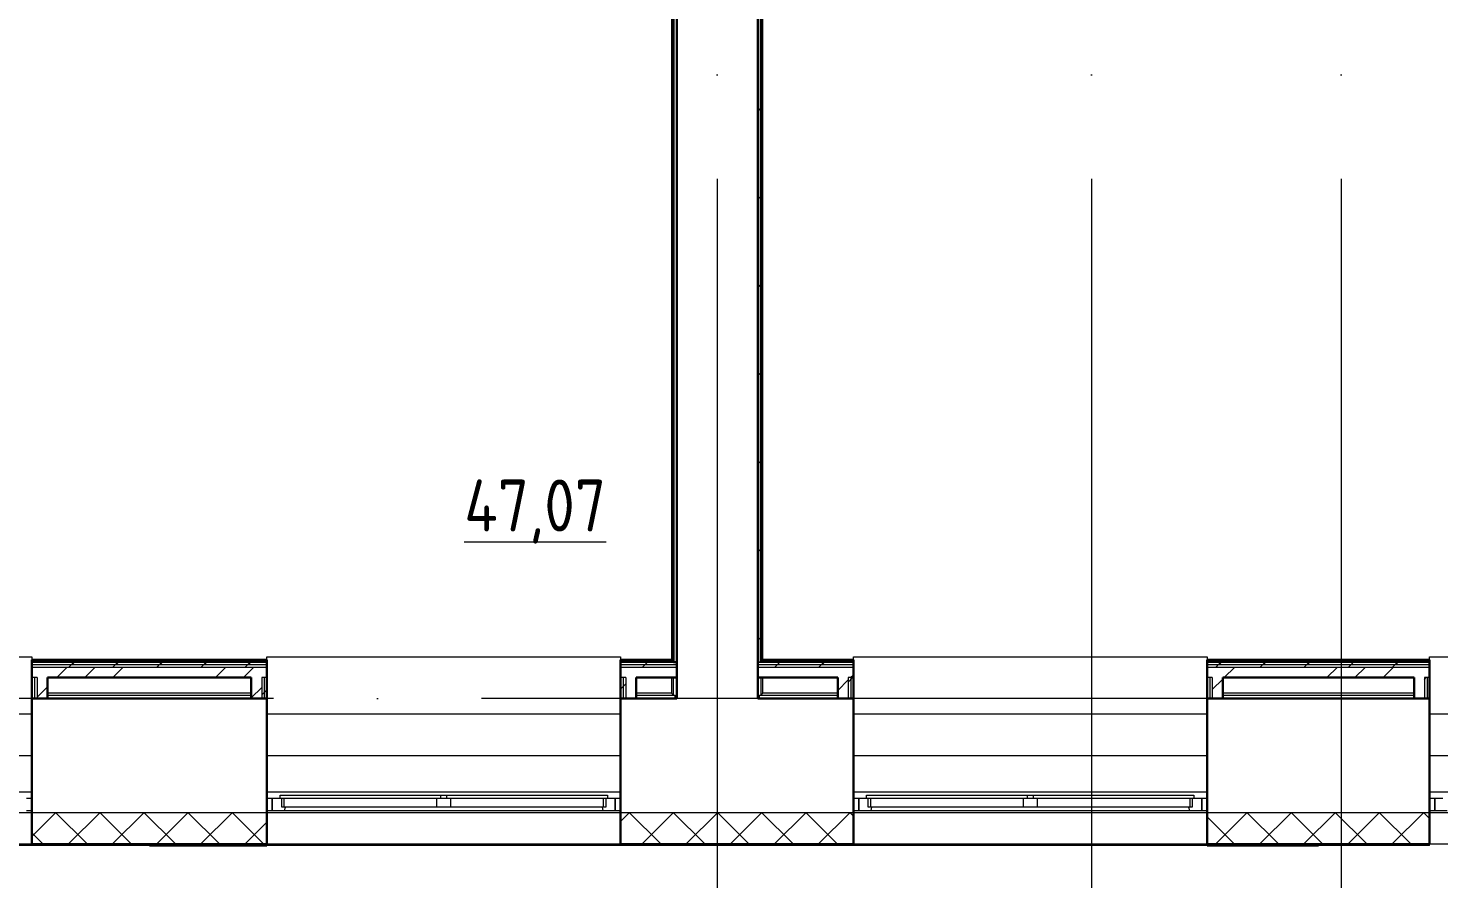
# Model space of a CAD drawing. Header units: millimetres. Extents: x -1073752 to 1436911, y -1379358 to 94781.
# Drawn here: x -908761 to -901979, y -1131856 to -1127763 of the extents above; entities that cross this region are included whole.
import ezdxf

# ---------------------------------------------------------------- set-up
doc = ezdxf.new("R2010")
doc.units = ezdxf.units.MM
doc.linetypes.add('ADSK_Линия сетки', pattern=[25, 20, -2.5, 0, -2.5])
for name, color, linetype, lineweight in [('_ Окна', 7, 'Continuous', 9), ('Марки помещений', 7, 'Continuous', 20), ('Ограждение', 252, 'Continuous', 9), ('Окна', 7, 'Continuous', 9), ('Оси', 252, 'Continuous', 9), ('Стены внутренние', 7, 'Continuous', 18), ('Стены наружные', 7, 'Continuous', 18), ('Стены штриховка', 7, 'Continuous', 9)]:
    doc.layers.add(name, color=color, linetype=linetype, lineweight=lineweight)
doc.styles.add('GOST Common_2', font='', dxfattribs={"width": 0.9, "height": 250})
doc.styles.get('GOST Common_2').set_extended_font_data('GOST type B')

# ---------------------------------------------------------------- blocks, each defined once
blk = doc.blocks.new('3 этаж')
at = {"layer": '_ Окна', "color": 251, "true_color": 0x636466}
for p, q in [((257850.8, -18245.4), (257825.8, -18245.4)), ((257825.8, -18303.4), (257850.8, -18303.4)), ((259005.8, -18245.4), (258980.8, -18245.4)), ((258980.8, -18303.4), (259005.8, -18303.4)), ((259005.8, -18303.4), (259005.8, -18245.4)), ((260680.8, -18245.4), (260655.8, -18245.4)), ((260655.8, -18245.4), (260655.8, -18303.4)), ((260655.8, -18303.4), (260680.8, -18303.4)), ((261825.8, -18245.4), (261800.8, -18245.4)), ((261800.8, -18303.4), (261825.8, -18303.4)), ((261825.8, -18303.4), (261825.8, -18245.4)), ((263500.8, -18245.4), (263475.8, -18245.4)), ((263475.8, -18245.4), (263475.8, -18303.4)), ((263475.8, -18303.4), (263500.8, -18303.4)), ((264595.8, -18245.4), (264570.8, -18245.4)), ((264570.8, -18303.4), (264595.8, -18303.4)), ((264595.8, -18303.4), (264595.8, -18245.4))]:
    blk.add_line(p, q, dxfattribs=at)
at = {"layer": '_ Окна', "color": 251, "lineweight": 18, "true_color": 0x636466}
for p, q in [((259043.8, -18245.4), (259005.8, -18245.4)), ((259005.8, -18245.4), (259005.8, -18303.4)), ((259005.8, -18303.4), (259065.2, -18303.4)), ((259051.8, -18286.4), (259051.8, -18245.4)), ((259063.8, -18286.4), (259051.8, -18286.4)), ((259065.2, -18303.4), (259069.8, -18286.4)), ((260591.8, -18286.4), (260596.3, -18303.4)), ((260596.3, -18303.4), (260655.8, -18303.4)), ((260609.8, -18286.4), (260597.8, -18286.4)), ((260609.8, -18245.4), (260609.8, -18286.4)), ((260655.8, -18245.4), (260617.8, -18245.4)), ((260655.8, -18303.4), (260655.8, -18245.4)), ((261863.8, -18245.4), (261825.8, -18245.4)), ((261825.8, -18245.4), (261825.8, -18303.4)), ((261825.8, -18303.4), (261885.2, -18303.4)), ((261871.8, -18286.4), (261871.8, -18245.4)), ((261883.8, -18286.4), (261871.8, -18286.4)), ((261885.2, -18303.4), (261889.8, -18286.4)), ((263411.8, -18286.4), (263416.3, -18303.4)), ((263416.3, -18303.4), (263475.8, -18303.4)), ((263429.8, -18286.4), (263417.8, -18286.4)), ((263429.8, -18245.4), (263429.8, -18286.4)), ((263475.8, -18245.4), (263437.8, -18245.4)), ((263475.8, -18303.4), (263475.8, -18245.4)), ((264633.8, -18245.4), (264595.8, -18245.4)), ((264595.8, -18245.4), (264595.8, -18303.4)), ((264595.8, -18303.4), (264655.2, -18303.4))]:
    blk.add_line(p, q, dxfattribs=at)
at = {"layer": 'Ограждение', "color": 251, "true_color": 0x636466}
for p, q in [((261365.8, -17578.5), (261365.8, -11608.4)), ((260925.8, -13701.6), (260925.8, -17578.4)), ((256150.8, -17563.4), (257850.8, -17563.4)), ((257850.8, -17563.4), (257850.8, -17578.4)), ((258980.8, -17578.4), (258980.8, -17563.4)), ((258980.8, -17563.4), (260680.8, -17563.4)), ((260680.8, -17563.4), (260680.8, -17578.4)), ((261800.8, -17578.4), (261800.8, -17563.4)), ((261800.8, -17563.4), (263500.8, -17563.4)), ((263500.8, -17563.4), (263500.8, -17578.4)), ((264570.8, -17578.4), (264570.8, -17563.4)), ((264570.8, -17563.4), (266270.8, -17563.4)), ((260925.8, -17663.4), (260925.8, -17738.4)), ((260935.8, -17748.4), (260935.8, -17663.4)), ((261355.8, -17663.4), (261355.8, -17748.4)), ((261365.8, -17738.4), (261365.8, -17663.4)), ((258905.8, -17738.4), (257925.8, -17738.4)), ((260925.8, -17738.4), (260755.8, -17738.4)), ((260925.8, -17738.4), (260935.8, -17748.4)), ((261365.8, -17738.4), (261355.8, -17748.4)), ((261725.8, -17738.4), (261365.8, -17738.4)), ((264495.8, -17738.4), (263575.8, -17738.4)), ((256150.8, -17838.4), (257850.8, -17838.4)), ((258980.8, -17838.4), (260680.8, -17838.4)), ((261800.8, -17838.4), (263500.8, -17838.4)), ((264570.8, -17838.4), (266270.8, -17838.4)), ((256150.8, -18038.4), (257850.8, -18038.4)), ((258980.8, -18038.4), (260680.8, -18038.4)), ((261800.8, -18038.4), (263500.8, -18038.4)), ((264570.8, -18038.4), (266270.8, -18038.4)), ((256150.8, -18213.4), (257850.8, -18213.4)), ((258980.8, -18213.4), (260680.8, -18213.4)), ((261800.8, -18213.4), (263500.8, -18213.4)), ((264570.8, -18213.4), (266270.8, -18213.4))]:
    blk.add_line(p, q, dxfattribs=at)
at = {"layer": 'Окна', "color": 251, "true_color": 0x636466}
for p, q in [((259043.8, -18228.4), (259815.8, -18228.4)), ((259043.8, -18245.4), (259043.8, -18228.4)), ((259815.8, -18228.4), (259845.8, -18228.4)), ((259815.8, -18228.4), (259815.8, -18245.4)), ((259845.8, -18228.4), (260617.8, -18228.4)), ((259845.8, -18245.4), (259845.8, -18228.4)), ((260617.8, -18228.4), (260617.8, -18245.4)), ((261863.8, -18228.4), (262635.8, -18228.4)), ((261863.8, -18245.4), (261863.8, -18228.4)), ((262635.8, -18228.4), (262665.8, -18228.4)), ((262635.8, -18228.4), (262635.8, -18245.4)), ((262665.8, -18228.4), (263437.8, -18228.4)), ((262665.8, -18245.4), (262665.8, -18228.4)), ((263437.8, -18228.4), (263437.8, -18245.4)), ((259815.8, -18245.4), (259043.8, -18245.4)), ((259063.8, -18286.4), (259063.8, -18245.4)), ((259795.8, -18286.4), (259063.8, -18286.4)), ((259065.2, -18303.4), (260596.3, -18303.4)), ((259795.8, -18245.4), (259795.8, -18286.4)), ((259865.8, -18286.4), (259795.8, -18286.4)), ((259845.8, -18245.4), (259815.8, -18245.4)), ((260617.8, -18245.4), (259845.8, -18245.4)), ((259865.8, -18286.4), (259865.8, -18245.4)), ((260597.8, -18286.4), (259865.8, -18286.4)), ((260597.8, -18245.4), (260597.8, -18286.4)), ((262635.8, -18245.4), (261863.8, -18245.4)), ((261883.8, -18286.4), (261883.8, -18245.4)), ((262615.8, -18286.4), (261883.8, -18286.4)), ((261885.2, -18303.4), (263416.3, -18303.4)), ((262615.8, -18245.4), (262615.8, -18286.4)), ((262685.8, -18286.4), (262615.8, -18286.4)), ((262665.8, -18245.4), (262635.8, -18245.4)), ((263437.8, -18245.4), (262665.8, -18245.4)), ((262685.8, -18286.4), (262685.8, -18245.4)), ((263417.8, -18286.4), (262685.8, -18286.4)), ((263417.8, -18245.4), (263417.8, -18286.4))]:
    blk.add_line(p, q, dxfattribs=at)
at = {"layer": 'Оси', "color": 251, "linetype": 'ADSK_Линия сетки', "ltscale": 200, "true_color": 0x636466}
for p, q in [((261145.8, -263.4), (261145.8, -31389.6)), ((262945.8, -263.4), (262945.8, -31389.6)), ((264145.8, -263.4), (264145.8, -31389.6)), ((314013.1, -17763.4), (237073.5, -17763.4))]:
    blk.add_line(p, q, dxfattribs=at)
at = {"layer": 'Стены внутренние', "color": 251, "lineweight": 30, "true_color": 0x636466}
for p, q in [((260950.8, -17663.4), (260950.8, -17763.4)), ((261340.8, -17763.4), (261340.8, -17663.4)), ((257850.8, -17763.4), (257850.8, -18465.4)), ((258905.8, -17763.4), (257925.8, -17763.4)), ((258980.8, -18465.4), (258980.8, -17763.4)), ((260680.8, -17763.4), (260680.8, -18465.4)), ((260950.8, -17763.4), (260755.8, -17763.4)), ((261725.8, -17763.4), (261340.8, -17763.4)), ((261800.8, -18465.4), (261800.8, -17763.4)), ((263500.8, -17763.4), (263500.8, -18465.4)), ((264495.8, -17763.4), (263575.8, -17763.4)), ((264570.8, -18465.4), (264570.8, -17763.4)), ((257850.8, -18465.4), (258980.8, -18465.4)), ((260680.8, -18465.4), (261800.8, -18465.4)), ((263500.8, -18465.4), (264570.8, -18465.4))]:
    blk.add_line(p, q, dxfattribs=at)
at = {"layer": 'Стены внутренние', "color": 251, "true_color": 0x636466}
for p, q in [((267370.8, -18313.4), (243595.8, -18313.4)), ((257850.8, -18465.4), (256150.8, -18465.4)), ((260680.8, -18465.4), (258980.8, -18465.4)), ((263500.8, -18465.4), (261800.8, -18465.4)), ((266270.8, -18465.4), (264570.8, -18465.4))]:
    blk.add_line(p, q, dxfattribs=at)
at = {"layer": 'Стены внутренние', "color": 251, "linetype": 'Continuous', "lineweight": 9, "true_color": 0x636466}
for p, q in [((257852.8, -18425.5), (257964.8, -18313.4)), ((258116.4, -18463.4), (257966.4, -18313.4)), ((258026.9, -18463.4), (258176.9, -18313.4)), ((258328.5, -18463.4), (258178.5, -18313.4)), ((258239.1, -18463.4), (258389.1, -18313.4)), ((258540.7, -18463.4), (258390.7, -18313.4)), ((258451.2, -18463.4), (258601.2, -18313.4)), ((258752.8, -18463.4), (258602.8, -18313.4)), ((258663.3, -18463.4), (258813.3, -18313.4)), ((258964.9, -18463.4), (258814.9, -18313.4)), ((258875.5, -18463.4), (258980.8, -18358.1)), ((260680.8, -18355.2), (260722.5, -18313.4)), ((260874.1, -18463.4), (260724.1, -18313.4)), ((260784.7, -18463.4), (260934.7, -18313.4)), ((261086.2, -18463.4), (260936.2, -18313.4)), ((260996.8, -18463.4), (261146.8, -18313.4)), ((261298.4, -18463.4), (261148.4, -18313.4)), ((261208.9, -18463.4), (261358.9, -18313.4)), ((261510.5, -18463.4), (261360.5, -18313.4)), ((261421.1, -18463.4), (261571.1, -18313.4)), ((261722.6, -18463.4), (261572.6, -18313.4)), ((261633.2, -18463.4), (261783.2, -18313.4)), ((261800.8, -18329.4), (261784.8, -18313.4)), ((263631.8, -18463.4), (263500.8, -18332.4)), ((263542.4, -18463.4), (263692.4, -18313.4)), ((263844, -18463.4), (263694, -18313.4)), ((263754.5, -18463.4), (263904.5, -18313.4)), ((264056.1, -18463.4), (263906.1, -18313.4)), ((263966.6, -18463.4), (264116.6, -18313.4)), ((264268.2, -18463.4), (264118.2, -18313.4)), ((264178.8, -18463.4), (264328.8, -18313.4)), ((264480.4, -18463.4), (264330.4, -18313.4)), ((264390.9, -18463.4), (264540.9, -18313.4)), ((264570.8, -18341.7), (264542.5, -18313.4)), ((257904.3, -18463.4), (257852.8, -18412)), ((258078.5, -18465.4), (258077.3, -18463.4)), ((258547.3, -18464.7), (258546.6, -18463.4)), ((263571.7, -18463.4), (263570.5, -18465.4)), ((263827, -18465.4), (263825.9, -18463.4)), ((264413.6, -18465.4), (264412.4, -18463.4))]:
    blk.add_line(p, q, dxfattribs=at)
at = {"layer": 'Стены наружные', "color": 251, "lineweight": 30, "true_color": 0x636466}
for p, q in [((261340.8, -11583.4), (261340.8, -17663.4)), ((261355.8, -17583.4), (261355.8, -11598.4)), ((261360.8, -17578.4), (261360.8, -11603.4)), ((260950.8, -17663.4), (260950.8, -13556.6)), ((260930.8, -13696.6), (260930.8, -17578.4)), ((260935.8, -13691.6), (260935.8, -17583.4)), ((257850.8, -17578.4), (257850.8, -17763.4)), ((258980.8, -17578.4), (257850.8, -17578.4)), ((258980.8, -17763.4), (258980.8, -17578.4)), ((260680.8, -17578.4), (260680.8, -17763.4)), ((260930.8, -17578.4), (260680.8, -17578.4)), ((260935.8, -17583.4), (260930.8, -17583.4)), ((260935.8, -17588.4), (260950.8, -17588.4)), ((261360.8, -17583.4), (261355.8, -17583.4)), ((261800.8, -17578.4), (261360.8, -17578.4)), ((261800.8, -17763.4), (261800.8, -17578.4)), ((263500.8, -17578.4), (263500.8, -17763.4)), ((264570.8, -17578.4), (263500.8, -17578.4)), ((264570.8, -17763.4), (264570.8, -17578.4)), ((257925.8, -17663.4), (258905.8, -17663.4)), ((257925.8, -17763.4), (257925.8, -17663.4)), ((258905.8, -17663.4), (258905.8, -17763.4)), ((260755.8, -17663.4), (260950.8, -17663.4)), ((260755.8, -17763.4), (260755.8, -17663.4)), ((261340.8, -17663.4), (261725.8, -17663.4)), ((261725.8, -17663.4), (261725.8, -17763.4)), ((263575.8, -17663.4), (264495.8, -17663.4)), ((263575.8, -17763.4), (263575.8, -17663.4)), ((264495.8, -17663.4), (264495.8, -17763.4)), ((257850.8, -17763.4), (257925.8, -17763.4)), ((258905.8, -17763.4), (258980.8, -17763.4)), ((260680.8, -17763.4), (260755.8, -17763.4)), ((261725.8, -17763.4), (261800.8, -17763.4)), ((263500.8, -17763.4), (263575.8, -17763.4)), ((264495.8, -17763.4), (264570.8, -17763.4)), ((258415.8, -18465.4), (258415.8, -18470.4)), ((258415.8, -18470.4), (258980.8, -18470.4)), ((258980.8, -18465.4), (258980.8, -18470.4)), ((263500.8, -18465.4), (263500.8, -18470.4)), ((264035.8, -18470.4), (263500.8, -18470.4)), ((264035.8, -18465.4), (264035.8, -18470.4))]:
    blk.add_line(p, q, dxfattribs=at)
at = {"layer": 'Стены наружные', "color": 251, "linetype": 'Continuous', "lineweight": 9, "true_color": 0x636466}
for p, q in [((260930.8, -14569.7), (260935.8, -14564.7)), ((261355.8, -14568.9), (261360.8, -14563.9)), ((260930.8, -14640.4), (260935.8, -14635.4)), ((261355.8, -14639.6), (261360.8, -14634.6)), ((260930.8, -14711.1), (260935.8, -14706.1)), ((261355.8, -14710.4), (261360.8, -14705.4)), ((260930.8, -14781.8), (260935.8, -14776.8)), ((261355.8, -14781.1), (261360.8, -14776.1)), ((260930.8, -14852.5), (260935.8, -14847.5)), ((261355.8, -14851.8), (261360.8, -14846.8)), ((260930.8, -14923.2), (260935.8, -14918.2)), ((261355.8, -14922.5), (261360.8, -14917.5)), ((261340.8, -14937.5), (261355.8, -14922.5)), ((260930.8, -14993.9), (260935.8, -14988.9)), ((261355.8, -14993.2), (261360.8, -14988.2)), ((260930.8, -15064.6), (260935.8, -15059.6)), ((261355.8, -15063.9), (261360.8, -15058.9)), ((260930.8, -15135.4), (260935.8, -15130.4)), ((261355.8, -15134.6), (261360.8, -15129.6)), ((260930.8, -15206.1), (260935.8, -15201.1)), ((261355.8, -15205.3), (261360.8, -15200.3)), ((260930.8, -15276.8), (260935.8, -15271.8)), ((261355.8, -15276), (261360.8, -15271)), ((260930.8, -15347.5), (260935.8, -15342.5)), ((261340.8, -15361.7), (261355.8, -15346.7)), ((261355.8, -15346.7), (261360.8, -15341.7)), ((260930.8, -15418.2), (260935.8, -15413.2)), ((261355.8, -15417.5), (261360.8, -15412.5)), ((260930.8, -15488.9), (260935.8, -15483.9)), ((261355.8, -15488.2), (261360.8, -15483.2)), ((260930.8, -15559.6), (260935.8, -15554.6)), ((261355.8, -15558.9), (261360.8, -15553.9)), ((260930.8, -15630.3), (260935.8, -15625.3)), ((261355.8, -15629.6), (261360.8, -15624.6)), ((260930.8, -15701), (260935.8, -15696)), ((261355.8, -15700.3), (261360.8, -15695.3)), ((260930.8, -15771.7), (260935.8, -15766.7)), ((261340.8, -15786), (261355.8, -15771)), ((261355.8, -15771), (261360.8, -15766)), ((260930.8, -15842.5), (260935.8, -15837.5)), ((261355.8, -15841.7), (261360.8, -15836.7)), ((260930.8, -15913.2), (260935.8, -15908.2)), ((261355.8, -15912.4), (261360.8, -15907.4)), ((260930.8, -15983.9), (260935.8, -15978.9)), ((261355.8, -15983.1), (261360.8, -15978.1)), ((260930.8, -16054.6), (260935.8, -16049.6)), ((261355.8, -16053.9), (261360.8, -16048.9)), ((260930.8, -16125.3), (260935.8, -16120.3)), ((261355.8, -16124.6), (261360.8, -16119.6)), ((260930.8, -16196), (260935.8, -16191)), ((261340.8, -16210.3), (261355.8, -16195.3)), ((261355.8, -16195.3), (261360.8, -16190.3)), ((260930.8, -16266.7), (260935.8, -16261.7)), ((261355.8, -16266), (261360.8, -16261)), ((260930.8, -16337.4), (260935.8, -16332.4)), ((261355.8, -16336.7), (261360.8, -16331.7)), ((260930.8, -16408.1), (260935.8, -16403.1)), ((261355.8, -16407.4), (261360.8, -16402.4)), ((260930.8, -16478.9), (260935.8, -16473.9)), ((261355.8, -16478.1), (261360.8, -16473.1)), ((260930.8, -16549.6), (260935.8, -16544.6)), ((261355.8, -16548.8), (261360.8, -16543.8)), ((261355.8, -16619.5), (261360.8, -16614.5)), ((260930.8, -16620.3), (260935.8, -16615.3)), ((261340.8, -16634.5), (261355.8, -16619.5)), ((260930.8, -16691), (260935.8, -16686)), ((261355.8, -16690.2), (261360.8, -16685.2)), ((260930.8, -16761.7), (260935.8, -16756.7)), ((261355.8, -16761), (261360.8, -16756)), ((260930.8, -16832.4), (260935.8, -16827.4)), ((261355.8, -16831.7), (261360.8, -16826.7)), ((260930.8, -16903.1), (260935.8, -16898.1)), ((261355.8, -16902.4), (261360.8, -16897.4)), ((260930.8, -16973.8), (260935.8, -16968.8)), ((261355.8, -16973.1), (261360.8, -16968.1)), ((260930.8, -17044.5), (260935.8, -17039.5)), ((261340.8, -17058.8), (261355.8, -17043.8)), ((261355.8, -17043.8), (261360.8, -17038.8)), ((260930.8, -17115.2), (260935.8, -17110.2)), ((261355.8, -17114.5), (261360.8, -17109.5)), ((260930.8, -17186), (260935.8, -17181)), ((261355.8, -17185.2), (261360.8, -17180.2)), ((260930.8, -17256.7), (260935.8, -17251.7)), ((261355.8, -17255.9), (261360.8, -17250.9)), ((260930.8, -17327.4), (260935.8, -17322.4)), ((261355.8, -17326.6), (261360.8, -17321.6)), ((260930.8, -17398.1), (260935.8, -17393.1)), ((261355.8, -17397.4), (261360.8, -17392.4)), ((260930.8, -17468.8), (260935.8, -17463.8)), ((261340.8, -17483.1), (261355.8, -17468.1)), ((261355.8, -17468.1), (261360.8, -17463.1)), ((260930.8, -17539.5), (260935.8, -17534.5)), ((261355.8, -17538.8), (261360.8, -17533.8)), ((257850.8, -17579), (257851.3, -17578.4)), ((257917, -17583.4), (257922, -17578.4)), ((257970.4, -17663.4), (258020.4, -17613.4)), ((257987.7, -17583.4), (257992.7, -17578.4)), ((258028.4, -17613.4), (258040.9, -17600.9)), ((258040.9, -17600.9), (258053.4, -17588.4)), ((258058.4, -17583.4), (258063.4, -17578.4)), ((258105.3, -17663.4), (258155.3, -17613.4)), ((258129.1, -17583.4), (258134.1, -17578.4)), ((258199.8, -17583.4), (258204.8, -17578.4)), ((258240.3, -17663.4), (258290.3, -17613.4)), ((258240.6, -17613.4), (258253.1, -17600.9)), ((258253.1, -17600.9), (258265.6, -17588.4)), ((258265.6, -17588.4), (258270.6, -17583.4)), ((258270.6, -17583.4), (258275.6, -17578.4)), ((258341.3, -17583.4), (258346.3, -17578.4)), ((258412, -17583.4), (258417, -17578.4)), ((258452.7, -17613.4), (258465.2, -17600.9)), ((258465.2, -17600.9), (258477.7, -17588.4)), ((258482.7, -17583.4), (258487.7, -17578.4)), ((258553.4, -17583.4), (258558.4, -17578.4)), ((258624.1, -17583.4), (258629.1, -17578.4)), ((258664.8, -17613.4), (258677.3, -17600.9)), ((258677.3, -17600.9), (258689.8, -17588.4)), ((258689.8, -17588.4), (258694.8, -17583.4)), ((258694.8, -17583.4), (258699.8, -17578.4)), ((258733.7, -17663.4), (258783.7, -17613.4)), ((258765.5, -17583.4), (258770.5, -17578.4)), ((258836.2, -17583.4), (258841.2, -17578.4)), ((258868.7, -17663.4), (258918.7, -17613.4)), ((258876.9, -17613.4), (258889.4, -17600.9)), ((258889.4, -17600.9), (258901.9, -17588.4)), ((258906.9, -17583.4), (258911.9, -17578.4)), ((258977.7, -17583.4), (258980.8, -17580.3)), ((260745.4, -17583.4), (260750.4, -17578.4)), ((260786.1, -17613.4), (260798.6, -17600.9)), ((260798.6, -17600.9), (260811.1, -17588.4)), ((260811.1, -17588.4), (260816.1, -17583.4)), ((260816.1, -17583.4), (260821.1, -17578.4)), ((260886.8, -17583.4), (260891.8, -17578.4)), ((261340.8, -17616.2), (261343.6, -17613.4)), ((261381.8, -17583.4), (261386.8, -17578.4)), ((261422.5, -17613.4), (261435, -17600.9)), ((261435, -17600.9), (261447.5, -17588.4)), ((261452.5, -17583.4), (261457.5, -17578.4)), ((261523.2, -17583.4), (261528.2, -17578.4)), ((261594, -17583.4), (261599, -17578.4)), ((261634.7, -17613.4), (261647.2, -17600.9)), ((261647.2, -17600.9), (261659.7, -17588.4)), ((261659.7, -17588.4), (261664.7, -17583.4)), ((261664.7, -17583.4), (261669.7, -17578.4)), ((261735.4, -17583.4), (261740.4, -17578.4)), ((263503.1, -17583.4), (263508.1, -17578.4)), ((263543.9, -17613.4), (263556.4, -17600.9)), ((263556.4, -17600.9), (263568.9, -17588.4)), ((263573.9, -17583.4), (263578.9, -17578.4)), ((263583.5, -17663.4), (263633.5, -17613.4)), ((263644.6, -17583.4), (263649.6, -17578.4)), ((263715.3, -17583.4), (263720.3, -17578.4)), ((263756, -17613.4), (263768.5, -17600.9)), ((263768.5, -17600.9), (263781, -17588.4)), ((263781, -17588.4), (263786, -17583.4)), ((263786, -17583.4), (263791, -17578.4)), ((263856.7, -17583.4), (263861.7, -17578.4)), ((263927.4, -17583.4), (263932.4, -17578.4)), ((263968.1, -17613.4), (263980.6, -17600.9)), ((263980.6, -17600.9), (263993.1, -17588.4)), ((263998.1, -17583.4), (264003.1, -17578.4)), ((264068.8, -17583.4), (264073.8, -17578.4)), ((264077, -17663.4), (264127, -17613.4)), ((264139.5, -17583.4), (264144.5, -17578.4)), ((264180.3, -17613.4), (264192.8, -17600.9)), ((264192.8, -17600.9), (264205.3, -17588.4)), ((264205.3, -17588.4), (264210.3, -17583.4)), ((264210.3, -17583.4), (264215.3, -17578.4)), ((264211.9, -17663.4), (264261.9, -17613.4)), ((264281, -17583.4), (264286, -17578.4)), ((264346.9, -17663.4), (264396.9, -17613.4)), ((264351.7, -17583.4), (264356.7, -17578.4)), ((264392.4, -17613.4), (264404.9, -17600.9)), ((264404.9, -17600.9), (264417.4, -17588.4)), ((264422.4, -17583.4), (264427.4, -17578.4)), ((264493.1, -17583.4), (264498.1, -17578.4)), ((264563.8, -17583.4), (264568.8, -17578.4)), ((260693.3, -17706.3), (260705.8, -17693.8)), ((261725.8, -17724.7), (261775.8, -17674.7)), ((261775.8, -17684.5), (261788.3, -17672)), ((261787, -17663.4), (261800.8, -17649.7)), ((261788.3, -17672), (261796.8, -17663.4)), ((263525.8, -17721.2), (263575.8, -17671.2)), ((264545.8, -17672.2), (264554.5, -17663.4)), ((257875.8, -17758.1), (257925.8, -17708.1)), ((258905.8, -17761.3), (258955.8, -17711.3)), ((258955.8, -17746.7), (258968.3, -17734.2)), ((258968.3, -17734.2), (258980.8, -17721.7)), ((260680.8, -17718.8), (260693.3, -17706.3)), ((263570.5, -18465.4), (263567.6, -18470.4)), ((263827.6, -18466.4), (263827, -18465.4))]:
    blk.add_line(p, q, dxfattribs=at)
at = {"layer": 'Стены наружные', "color": 251, "true_color": 0x636466}
for p, q in [((257925.8, -17748.4), (258905.8, -17748.4)), ((260755.8, -17748.4), (260943.3, -17748.4)), ((260943.3, -17763.4), (260943.3, -17748.4)), ((261348.3, -17748.4), (261725.8, -17748.4)), ((261348.3, -17763.4), (261348.3, -17748.4)), ((263575.8, -17748.4), (264495.8, -17748.4)), ((258415.8, -18470.4), (255605.8, -18470.4)), ((257850.8, -18470.4), (257850.8, -18465.4)), ((263500.8, -18470.4), (258980.8, -18470.4)), ((261240.8, -18470.4), (261240.8, -18465.4)), ((261800.8, -18465.4), (261800.8, -18470.4)), ((264570.8, -18470.4), (264035.8, -18470.4)), ((264570.8, -18470.4), (264570.8, -18465.4))]:
    blk.add_line(p, q, dxfattribs=at)
at = {"layer": 'Стены штриховка', "color": 251, "true_color": 0x636466}
for p, q in [((258980.8, -17583.4), (257850.8, -17583.4)), ((257850.8, -17588.4), (258980.8, -17588.4)), ((257850.8, -17600.9), (258980.8, -17600.9)), ((257850.8, -17613.4), (258980.8, -17613.4)), ((260930.8, -17583.4), (260680.8, -17583.4)), ((260680.8, -17588.4), (260935.8, -17588.4)), ((260680.8, -17600.9), (260950.8, -17600.9)), ((260680.8, -17613.4), (260950.8, -17613.4)), ((260935.8, -17588.4), (260935.8, -17583.4)), ((261340.8, -17588.4), (261800.8, -17588.4)), ((261800.8, -17588.4), (261340.8, -17588.4)), ((261340.8, -17600.9), (261800.8, -17600.9)), ((261340.8, -17613.4), (261800.8, -17613.4)), ((261800.8, -17583.4), (261360.8, -17583.4)), ((264570.8, -17583.4), (263500.8, -17583.4)), ((263500.8, -17588.4), (264570.8, -17588.4)), ((264570.8, -17588.4), (263500.8, -17588.4)), ((263500.8, -17600.9), (264570.8, -17600.9)), ((263500.8, -17613.4), (264570.8, -17613.4)), ((257875.8, -17663.4), (257850.8, -17663.4)), ((257863.3, -17663.4), (257863.3, -17763.4)), ((257875.8, -17663.4), (257875.8, -17763.4)), ((258980.8, -17663.4), (258955.8, -17663.4)), ((258955.8, -17663.4), (258955.8, -17763.4)), ((258968.3, -17663.4), (258968.3, -17763.4)), ((260705.8, -17663.4), (260680.8, -17663.4)), ((260693.3, -17663.4), (260693.3, -17763.4)), ((260705.8, -17663.4), (260705.8, -17763.4)), ((261800.8, -17663.4), (261775.8, -17663.4)), ((261775.8, -17663.4), (261775.8, -17763.4)), ((261788.3, -17663.4), (261788.3, -17763.4)), ((263525.8, -17663.4), (263500.8, -17663.4)), ((263513.3, -17663.4), (263513.3, -17763.4)), ((263525.8, -17663.4), (263525.8, -17763.4)), ((264570.8, -17663.4), (264545.8, -17663.4)), ((264545.8, -17663.4), (264545.8, -17763.4)), ((264558.3, -17663.4), (264558.3, -17763.4)), ((257852.8, -18389.4), (257850.8, -18389.4)), ((257852.8, -18389.4), (257852.8, -18463.4)), ((258980.8, -18389.4), (258978.8, -18389.4)), ((258978.8, -18463.4), (258978.8, -18389.4)), ((260682.8, -18389.4), (260680.8, -18389.4)), ((260682.8, -18389.4), (260682.8, -18463.4)), ((261800.8, -18389.4), (261798.8, -18389.4)), ((261798.8, -18463.4), (261798.8, -18389.4)), ((263502.8, -18389.4), (263500.8, -18389.4)), ((263502.8, -18389.4), (263502.8, -18463.4)), ((264570.8, -18389.4), (264568.8, -18389.4)), ((264568.8, -18463.4), (264568.8, -18389.4)), ((257852.8, -18463.4), (258978.8, -18463.4)), ((260682.8, -18463.4), (261798.8, -18463.4)), ((263502.8, -18463.4), (264568.8, -18463.4))]:
    blk.add_line(p, q, dxfattribs=at)
at = {"layer": 'Марки помещений', "color": 251, "true_color": 0x636466, "style": 'GOST Common_2', "width": 0.9}
blk.add_text('%%U47,07', height=250, dxfattribs=at).set_placement((259929.4, -16960.1))

msp = doc.modelspace()

# ---------------------------------------------------------------- block references
msp.add_blockref('3 этаж', (-1166593.9, -1113224.3))

doc.saveas('drawing.dxf')
